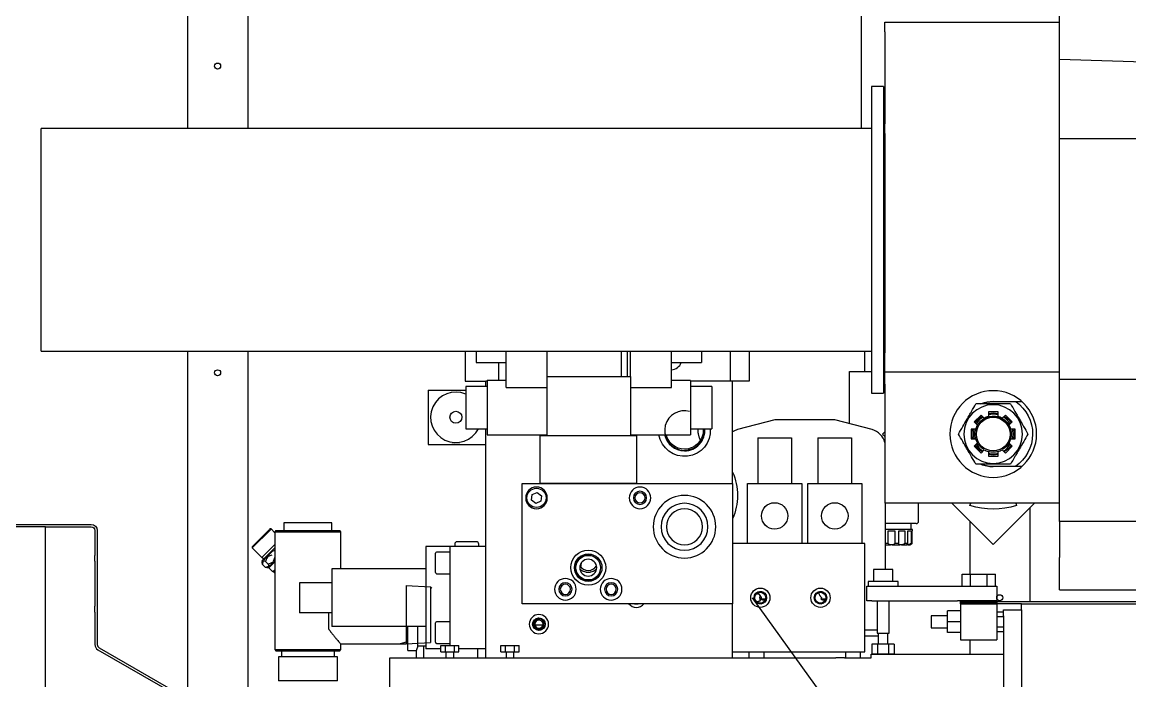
# Model space of a CAD drawing. Header units: millimetres. Extents: x 0 to 1189, y 0 to 841.
# Drawn here: x 129.9 to 191.3, y 525.6 to 562.1 of the extents above; entities that cross this region are included whole.
import ezdxf

# ---------------------------------------------------------------- set-up
doc = ezdxf.new("R2010")
doc.units = ezdxf.units.MM
doc.layers.add('1', color=7, linetype='CONTINUOUS', true_color=0xffffff)
doc.layers.add('2', color=7, linetype='CONTINUOUS', true_color=0xffffff)

msp = doc.modelspace()

# ---------------------------------------------------------------- linework, layer by layer
at = {"layer": '1', "color": 252, "linetype": 'Continuous'}
for p, q in [((142.443, 579.325), (142.443, 556.232)), ((139.11, 576), (139.11, 556.232)), ((176.443, 556.234), (176.443, 564.834)), ((139.11, 543.902), (139.11, 496.981)), ((142.443, 543.902), (142.443, 518.464)), ((185.777, 535.208), (185.777, 530.003)), ((182.443, 534.483), (182.443, 531.534)), ((182.443, 527.901), (182.443, 527.103))]:
    msp.add_line(p, q, dxfattribs=at)
for centre in [(140.777, 559.701), (140.777, 542.701), (184.11, 530.234)]:
    msp.add_circle(centre, 0.167, dxfattribs=at)
at = {"layer": '2', "color": 124, "linetype": 'Continuous'}
for p, q in [((187.411, 560.055), (187.411, 608.654)), ((196.746, 559.773), (187.411, 560.055)), ((187.411, 555.668), (187.411, 560.055)), ((196.328, 555.668), (187.411, 555.668)), ((187.411, 542.334), (187.411, 555.668)), ((196.328, 542.334), (187.411, 542.334)), ((187.411, 534.468), (187.411, 542.334)), ((197.129, 534.468), (187.411, 534.468)), ((187.411, 534.468), (187.411, 532.468)), ((187.411, 530.668), (187.411, 532.468)), ((187.411, 530.668), (219.744, 530.668))]:
    msp.add_line(p, q, dxfattribs=at)
at = {"layer": '2', "color": 252, "linetype": 'Continuous'}
for p, q in [((177.744, 562.134), (187.411, 562.134)), ((177.744, 561.601), (177.744, 562.134)), ((177.744, 561.601), (177.744, 556.493)), ((177.668, 558.568), (177.001, 558.568)), ((177.001, 558.568), (177.001, 541.568)), ((177.668, 558.568), (177.668, 541.568)), ((177.001, 556.234), (131.001, 556.234)), ((131.001, 543.901), (131.001, 556.234)), ((177.744, 555.959), (177.744, 556.493)), ((177.747, 555.731), (177.671, 555.731)), ((177.744, 555.959), (177.744, 543.801)), ((177.671, 544.404), (177.747, 544.404)), ((131.001, 543.901), (177.001, 543.901)), ((154.497, 543.901), (154.497, 542.234)), ((155.103, 543.901), (155.103, 543.268)), ((156.77, 541.886), (156.77, 543.901)), ((159.037, 542.501), (159.037, 543.901)), ((163.143, 542.501), (163.143, 543.901)), ((163.65, 542.501), (163.65, 543.901)), ((165.917, 541.886), (165.917, 543.901)), ((167.583, 543.901), (167.583, 543.268)), ((170.23, 543.901), (170.23, 542.234)), ((177.744, 542.734), (177.744, 543.801)), ((155.103, 543.268), (156.77, 543.268)), ((156.363, 542.268), (156.363, 543.268)), ((165.917, 543.268), (167.583, 543.268)), ((175.78, 542.764), (177.001, 542.764)), ((175.78, 539.885), (175.78, 542.764)), ((177.668, 542.764), (177.744, 542.764)), ((187.411, 542.734), (177.744, 542.734)), ((177.744, 542.068), (177.744, 542.734)), ((154.497, 542.234), (155.643, 542.234)), ((155.703, 541.934), (154.523, 541.934)), ((154.523, 541.934), (154.523, 540.768)), ((155.643, 541.934), (155.643, 542.234)), ((155.703, 542.234), (155.643, 542.234)), ((156.77, 542.268), (155.703, 542.268)), ((155.703, 542.268), (155.703, 540.768)), ((159.037, 542.501), (163.65, 542.501)), ((159.037, 540.909), (159.037, 542.501)), ((163.65, 542.501), (163.65, 540.909)), ((166.983, 542.268), (165.917, 542.268)), ((166.983, 542.268), (166.983, 539.268)), ((169.31, 542.234), (166.983, 542.234)), ((168.163, 541.934), (166.983, 541.934)), ((168.163, 541.934), (168.163, 539.601)), ((170.23, 542.234), (169.31, 542.234)), ((169.31, 536.567), (169.31, 542.234)), ((177.744, 542.068), (177.744, 535.468)), ((152.443, 541.734), (152.443, 538.734)), ((152.443, 541.734), (154.523, 541.734)), ((156.77, 541.886), (159.037, 541.886)), ((163.65, 541.886), (165.917, 541.886)), ((177.001, 541.568), (177.668, 541.568)), ((154.523, 540.768), (154.523, 539.601)), ((155.703, 540.768), (155.703, 539.268)), ((159.037, 540.626), (159.037, 540.909)), ((163.65, 540.909), (163.65, 540.626)), ((183.728, 541.101), (185.343, 541.101)), ((159.037, 539.234), (159.037, 540.626)), ((163.65, 540.626), (163.65, 539.234)), ((171.643, 540.101), (169.585, 539.549)), ((174.143, 540.101), (171.643, 540.101)), ((174.977, 540.101), (174.143, 540.101)), ((177.036, 539.549), (174.977, 540.101)), ((183.072, 540.36), (182.694, 539.982)), ((183.252, 540.18), (183.072, 540.36)), ((184.014, 540.529), (183.48, 540.529)), ((183.48, 540.529), (183.48, 540.275)), ((184.014, 540.275), (184.014, 540.529)), ((184.423, 540.36), (184.243, 540.18)), ((184.801, 539.982), (184.423, 540.36)), ((154.523, 539.601), (155.703, 539.601)), ((155.643, 526.901), (155.643, 539.601)), ((166.983, 539.601), (168.163, 539.601)), ((182.525, 539.574), (182.525, 539.04)), ((182.779, 539.574), (182.525, 539.574)), ((182.694, 539.982), (182.874, 539.802)), ((184.621, 539.802), (184.801, 539.982)), ((184.97, 539.574), (184.715, 539.574)), ((184.97, 539.04), (184.97, 539.574)), ((155.703, 539.268), (159.037, 539.268)), ((158.643, 539.234), (163.977, 539.234)), ((158.643, 536.568), (158.643, 539.234)), ((163.65, 539.268), (166.983, 539.268)), ((163.977, 539.234), (163.977, 536.568)), ((177.745, 539.433), (177.619, 539.307)), ((177.619, 539.307), (177.745, 539.181)), ((182.525, 539.04), (182.779, 539.04)), ((184.715, 539.04), (184.97, 539.04)), ((152.443, 538.734), (155.643, 538.734)), ((182.874, 538.811), (182.694, 538.631)), ((182.694, 538.631), (183.072, 538.253)), ((183.072, 538.253), (183.252, 538.433)), ((183.48, 538.339), (183.48, 538.084)), ((184.014, 538.084), (184.014, 538.339)), ((184.243, 538.433), (184.423, 538.253)), ((184.423, 538.253), (184.801, 538.631)), ((184.801, 538.631), (184.621, 538.811)), ((183.48, 538.084), (184.014, 538.084)), ((185.329, 537.501), (183.728, 537.501)), ((157.643, 529.901), (157.643, 536.568)), ((157.643, 536.568), (169.31, 536.568)), ((163.977, 536.568), (158.643, 536.568)), ((169.31, 536.568), (169.31, 529.901)), ((187.411, 535.468), (177.744, 535.468)), ((177.777, 531.801), (177.777, 535.468)), ((181.458, 535.468), (183.747, 533.179)), ((182.46, 535.344), (182.5, 535.468)), ((183.747, 533.179), (186.036, 535.468)), ((184.995, 535.468), (185.035, 535.344)), ((106.777, 534.301), (133.777, 534.301)), ((131.243, 534.168), (133.777, 534.168)), ((133.977, 533.968), (133.977, 532.581)), ((134.11, 533.968), (134.11, 532.581)), ((155.11, 533.334), (154.043, 533.334)), ((153.643, 533.068), (152.31, 533.068)), ((152.31, 533.068), (152.31, 527.401)), ((152.843, 531.634), (152.843, 532.701)), ((153.643, 532.768), (152.91, 532.768)), ((155.643, 533.068), (153.643, 533.068)), ((153.643, 533.068), (153.643, 527.588)), ((153.91, 533.201), (153.91, 533.068)), ((155.243, 533.068), (155.243, 533.201)), ((176.643, 533.234), (169.31, 533.234)), ((176.643, 527.234), (176.643, 533.234)), ((133.977, 532.252), (133.977, 532.581)), ((133.977, 532.252), (133.977, 529.763)), ((134.11, 532.581), (134.11, 532.252)), ((134.11, 532.252), (134.11, 529.763)), ((147.11, 531.834), (147.11, 528.634)), ((152.31, 531.834), (147.11, 531.834)), ((152.91, 531.568), (153.643, 531.568)), ((145.31, 531.068), (145.31, 529.401)), ((147.11, 531.068), (145.31, 531.068)), ((176.743, 530.068), (176.743, 530.868)), ((176.743, 530.868), (177.026, 530.868)), ((177.026, 530.868), (181.771, 530.868)), ((181.771, 530.868), (182.155, 530.868)), ((182.155, 530.868), (183.277, 530.868)), ((183.277, 530.868), (183.943, 530.868)), ((183.943, 530.868), (183.943, 530.068)), ((170.767, 530.424), (170.843, 530.348)), ((170.843, 530.274), (170.843, 530.348)), ((133.977, 529.435), (133.977, 529.763)), ((134.11, 529.763), (134.11, 529.435)), ((169.31, 529.901), (157.643, 529.901)), ((169.31, 526.901), (169.31, 529.901)), ((170.843, 530.056), (170.843, 530.195)), ((170.861, 530.168), (171.136, 530.168)), ((174.194, 530.168), (174.469, 530.168)), ((177.026, 530.068), (176.743, 530.068)), ((177.026, 530.068), (181.771, 530.068)), ((182.155, 530.068), (181.771, 530.068)), ((181.943, 530.068), (181.943, 529.968)), ((183.943, 530.068), (181.943, 530.068)), ((181.943, 530.068), (181.943, 530.034)), ((183.943, 530.068), (181.943, 530.068)), ((183.943, 530.068), (181.943, 530.068)), ((181.943, 530.001), (181.943, 530.068)), ((183.943, 530.068), (181.943, 530.068)), ((181.943, 530.068), (181.943, 529.934)), ((183.943, 530.034), (181.943, 530.034)), ((181.943, 530.001), (183.943, 530.001)), ((181.943, 529.901), (181.943, 530.001)), ((415.943, 530.001), (181.943, 530.001)), ((183.943, 529.968), (181.943, 529.968)), ((183.943, 529.934), (181.943, 529.934)), ((181.943, 529.901), (183.943, 529.901)), ((181.943, 529.901), (181.943, 527.901)), ((182.155, 530.068), (183.277, 530.068)), ((183.943, 530.068), (183.943, 529.968)), ((183.943, 530.068), (183.943, 530.034)), ((183.943, 530.001), (183.943, 530.068)), ((183.943, 530.068), (183.943, 529.934)), ((183.943, 529.901), (183.943, 527.901)), ((185.311, 529.901), (183.947, 529.901)), ((185.31, 529.722), (185.31, 529.901)), ((185.31, 529.901), (415.974, 529.901)), ((185.31, 529.568), (185.31, 529.722)), ((133.977, 529.435), (133.977, 527.634)), ((134.11, 529.435), (134.11, 527.634)), ((147.11, 529.401), (145.31, 529.401)), ((184.31, 529.433), (183.943, 529.433)), ((184.31, 529.568), (185.31, 529.568)), ((184.31, 529.234), (184.31, 529.568)), ((184.31, 529.234), (184.31, 515.168)), ((185.31, 529.568), (185.31, 529.234)), ((185.31, 529.234), (185.31, 515.168)), ((152.31, 528.634), (147.11, 528.634)), ((151.31, 527.301), (151.31, 528.634)), ((151.843, 528.634), (151.843, 527.493)), ((152.843, 527.768), (152.843, 528.834)), ((153.643, 528.901), (152.91, 528.901)), ((177.31, 528.434), (176.643, 528.434)), ((177.371, 528.101), (176.643, 528.101)), ((181.943, 527.901), (183.943, 527.901)), ((183.943, 528.368), (184.31, 528.368)), ((134.143, 527.346), (138.343, 524.921)), ((134.21, 527.461), (138.409, 525.036)), ((151.31, 527.301), (151.786, 527.301)), ((151.777, 527.326), (151.777, 526.901)), ((151.843, 527.568), (152.197, 527.568)), ((152.197, 526.901), (152.197, 527.568)), ((152.197, 527.568), (152.31, 527.568)), ((153.143, 527.401), (152.31, 527.401)), ((152.91, 527.701), (153.643, 527.701)), ((155.643, 527.401), (154.144, 527.401)), ((155.194, 526.901), (155.194, 527.401)), ((169.31, 527.234), (176.643, 527.234)), ((170.231, 526.901), (170.231, 527.234)), ((176.389, 526.901), (176.389, 527.234)), ((150.31, 525.101), (150.31, 526.901)), ((150.31, 526.901), (152.977, 526.901)), ((152.977, 526.901), (175.034, 526.901)), ((175.505, 526.901), (175.034, 526.901)), ((175.505, 526.901), (176.781, 526.901)), ((176.781, 526.901), (176.977, 526.901)), ((176.977, 526.901), (176.977, 527.101)), ((176.977, 527.101), (177.253, 527.101)), ((177.253, 527.101), (184.31, 527.101))]:
    msp.add_line(p, q, dxfattribs=at)
at = {"layer": '2', "color": 2, "linetype": 'Continuous'}
for p, q in [((163.477, 542.501), (163.477, 543.901)), ((169.197, 542.234), (169.197, 543.901))]:
    msp.add_line(p, q, dxfattribs=at)
at = {"layer": '2', "color": 30, "linetype": 'Continuous'}
for p, q in [((176.61, 543.901), (176.61, 542.764)), ((179.61, 534.477), (179.61, 535.468)), ((179.477, 534.344), (177.777, 534.344)), ((179.277, 534.01), (177.777, 534.01)), ((177.919, 533.239), (177.919, 533.944)), ((177.919, 533.944), (178.302, 533.944)), ((178.302, 533.944), (178.302, 533.239)), ((178.52, 533.239), (178.52, 533.944)), ((178.52, 533.944), (178.851, 533.944)), ((178.851, 533.944), (178.851, 533.239)), ((179.012, 533.239), (179.012, 533.944)), ((179.012, 533.944), (179.203, 533.944)), ((179.203, 533.944), (179.203, 533.239)), ((179.21, 534.01), (179.21, 534.344)), ((179.261, 533.239), (179.261, 533.944)), ((179.277, 533.944), (179.261, 533.944)), ((179.277, 533.944), (179.277, 534.01)), ((177.919, 533.239), (177.777, 533.239)), ((177.777, 533.164), (178.064, 533.164)), ((178.157, 533.164), (178.064, 533.164)), ((178.157, 533.164), (178.578, 533.164)), ((178.52, 533.239), (178.302, 533.239)), ((178.659, 533.164), (178.578, 533.164)), ((178.659, 533.164), (178.967, 533.164)), ((179.012, 533.239), (178.851, 533.239)), ((179.013, 533.164), (178.967, 533.164)), ((179.013, 533.164), (179.126, 533.164)), ((179.261, 533.239), (179.203, 533.239))]:
    msp.add_line(p, q, dxfattribs=at)
at = {"layer": '2', "color": 60, "linetype": 'Continuous'}
for p, q in [((170.703, 539.101), (172.57, 539.101)), ((170.703, 539.101), (170.703, 536.568)), ((172.57, 539.101), (172.57, 536.568)), ((174.037, 539.101), (175.903, 539.101)), ((174.037, 539.101), (174.037, 536.568)), ((175.903, 539.101), (175.903, 536.568)), ((170.137, 536.568), (173.137, 536.568)), ((170.137, 533.234), (170.137, 536.568)), ((173.137, 536.568), (173.137, 533.234)), ((173.47, 536.568), (176.47, 536.568)), ((173.47, 533.234), (173.47, 536.568)), ((176.47, 536.568), (176.47, 533.234)), ((158.159, 535.65), (158.199, 535.955)), ((158.199, 535.955), (158.484, 536.073)), ((158.484, 536.073), (158.728, 535.885)), ((158.728, 535.885), (158.687, 535.58)), ((158.403, 535.462), (158.159, 535.65)), ((158.687, 535.58), (158.403, 535.462)), ((143.654, 534.024), (142.693, 533.063)), ((142.693, 533), (143.715, 534.022)), ((143.675, 534.045), (143.654, 534.024)), ((143.738, 534.045), (143.675, 534.045)), ((143.715, 534.022), (143.738, 534.045)), ((143.943, 533.839), (143.738, 534.045)), ((144.443, 534.394), (144.443, 533.961)), ((144.955, 534.394), (144.443, 534.394)), ((147.11, 534.394), (144.955, 534.394)), ((147.11, 533.961), (147.11, 534.394)), ((142.693, 533.063), (142.693, 533)), ((142.693, 533), (143.223, 532.47)), ((143.943, 533.191), (143.223, 532.47)), ((143.943, 532.993), (143.231, 532.281)), ((143.234, 532.482), (143.333, 532.383)), ((143.333, 532.383), (143.257, 532.307)), ((143.431, 532.236), (143.573, 532.094)), ((143.943, 532.22), (143.618, 531.894)), ((143.262, 532.068), (143.405, 531.925)), ((143.618, 531.894), (143.844, 531.668)), ((143.943, 531.767), (143.844, 531.668)), ((177.11, 531.801), (177.11, 531.134)), ((177.439, 531.801), (177.11, 531.801)), ((178.177, 531.801), (177.439, 531.801)), ((178.177, 531.134), (178.177, 531.801)), ((182.02, 530.868), (182.02, 531.534)), ((182.02, 531.534), (182.481, 531.534)), ((182.481, 530.868), (182.481, 531.534)), ((182.481, 531.534), (183.405, 531.534)), ((183.405, 530.868), (183.405, 531.534)), ((183.405, 531.534), (183.867, 531.534)), ((183.867, 530.868), (183.867, 531.534)), ((176.81, 531.134), (176.81, 530.868)), ((177.549, 531.134), (176.81, 531.134)), ((178.477, 531.134), (177.549, 531.134)), ((178.477, 530.868), (178.477, 531.134)), ((177.31, 530.068), (177.31, 528.268)), ((177.977, 528.268), (177.977, 530.068)), ((181.223, 529.229), (180.31, 529.229)), ((180.31, 529.229), (180.31, 528.572)), ((181.943, 529.501), (181.223, 529.501)), ((181.223, 528.901), (181.223, 529.501)), ((184.31, 529.184), (183.943, 529.184)), ((180.31, 528.572), (181.223, 528.572)), ((181.943, 528.901), (181.223, 528.901)), ((181.223, 528.301), (181.223, 528.901)), ((183.943, 528.618), (184.31, 528.618)), ((177.31, 528.268), (177.977, 528.268)), ((177.371, 528.268), (177.371, 527.661)), ((177.915, 527.661), (177.915, 528.268)), ((181.943, 528.301), (181.223, 528.301)), ((153.143, 527.234), (153.143, 527.588)), ((153.143, 527.588), (153.393, 527.588)), ((153.143, 527.234), (153.393, 527.234)), ((153.393, 527.234), (153.393, 527.588)), ((153.393, 527.588), (153.894, 527.588)), ((153.393, 527.234), (153.894, 527.234)), ((153.428, 527.234), (153.428, 526.901)), ((153.859, 526.901), (153.859, 527.234)), ((153.894, 527.234), (153.894, 527.588)), ((153.894, 527.588), (154.144, 527.588)), ((153.894, 527.234), (154.144, 527.234)), ((154.144, 527.234), (154.144, 527.588)), ((156.476, 527.234), (156.476, 527.588)), ((156.476, 527.588), (156.726, 527.588)), ((156.476, 527.234), (156.726, 527.234)), ((156.726, 527.234), (156.726, 527.588)), ((156.726, 527.588), (157.227, 527.588)), ((156.726, 527.234), (157.227, 527.234)), ((156.761, 527.234), (156.761, 526.901)), ((157.192, 526.901), (157.192, 527.234)), ((157.227, 527.234), (157.227, 527.588)), ((157.227, 527.588), (157.477, 527.588)), ((157.227, 527.234), (157.477, 527.234)), ((157.477, 527.234), (157.477, 527.588)), ((171.043, 527.234), (171.043, 526.901)), ((175.577, 526.901), (175.577, 527.234)), ((177.335, 527.661), (177.028, 527.661)), ((177.028, 527.661), (177.028, 527.101)), ((177.951, 527.661), (177.335, 527.661)), ((177.335, 527.661), (177.335, 527.101)), ((178.259, 527.661), (177.951, 527.661)), ((177.951, 527.661), (177.951, 527.101)), ((178.259, 527.661), (178.259, 527.101)), ((144.143, 526.961), (144.143, 525.628)), ((147.41, 526.961), (144.143, 526.961)), ((147.41, 525.628), (147.41, 526.961)), ((177.335, 527.101), (177.028, 527.101)), ((177.951, 527.101), (177.335, 527.101)), ((178.259, 527.101), (177.951, 527.101)), ((147.41, 525.628), (144.143, 525.628))]:
    msp.add_line(p, q, dxfattribs=at)
at = {"layer": '2', "color": 11, "linetype": 'Continuous'}
for p, q in [((131.243, 534.168), (104.577, 534.168)), ((131.243, 493.469), (131.243, 534.168))]:
    msp.add_line(p, q, dxfattribs=at)
at = {"layer": '2', "color": 163, "linetype": 'Continuous'}
for p, q in [((144.01, 533.961), (143.943, 533.894)), ((144.01, 533.961), (147.543, 533.961)), ((147.61, 533.894), (147.543, 533.961)), ((143.943, 533.894), (143.943, 527.361)), ((143.943, 533.894), (147.61, 533.894)), ((147.61, 531.834), (147.61, 533.894)), ((151.217, 530.904), (152.577, 530.833)), ((151.217, 530.904), (151.217, 527.684)), ((152.577, 530.833), (152.643, 530.766)), ((152.577, 530.833), (152.577, 527.755)), ((146.91, 529.401), (146.91, 528.525)), ((146.91, 529.401), (146.91, 528.51)), ((143.943, 527.361), (144.01, 527.294)), ((143.943, 527.361), (147.61, 527.361)), ((144.01, 527.294), (147.543, 527.294)), ((144.31, 527.294), (144.31, 526.961)), ((147.243, 526.961), (147.243, 527.294)), ((147.543, 527.294), (147.61, 527.361)), ((147.608, 527.684), (151.217, 527.684)), ((147.61, 527.361), (147.61, 527.674)), ((151.217, 527.778), (150.891, 527.684)), ((151.31, 527.783), (151.217, 527.778)), ((151.217, 527.684), (152.577, 527.755))]:
    msp.add_line(p, q, dxfattribs=at)
at = {"layer": '2', "color": 51, "linetype": 'Continuous'}
msp.add_line((176.212, 522.173), (170.405, 530.224), dxfattribs=at)
at = {"layer": '2', "color": 252, "linetype": 'Continuous', "extrusion": (0, 0, -1)}
for centre, radius in [((-183.747, 539.307), 2.401), ((-183.747, 539.307), 1.625), ((-158.443, 535.768), 0.6), ((-164.177, 535.768), 0.6), ((-164.177, 535.768), 0.367), ((-164.177, 535.768), 0.283), ((-166.643, 534.168), 1.733), ((-166.643, 534.168), 1.3), ((-166.643, 534.168), 1), ((-161.31, 531.901), 0.467), ((-160.043, 530.701), 0.6), ((-160.043, 530.701), 0.367), ((-160.043, 530.701), 0.283), ((-162.577, 530.701), 0.6), ((-162.577, 530.701), 0.367), ((-162.577, 530.701), 0.283), ((-158.577, 528.768), 0.533), ((-158.577, 528.768), 0.3), ((-158.577, 528.768), 0.227)]:
    msp.add_circle(centre, radius, dxfattribs=at)
at = {"layer": '2', "color": 252, "linetype": 'Continuous'}
for centre, radius in [((153.977, 540.234), 0.333), ((183.747, 539.301), 0.933), ((161.31, 531.901), 0.967), ((161.31, 531.901), 0.759), ((161.31, 531.901), 0.683), ((170.843, 530.234), 0.533), ((170.843, 530.234), 0.347), ((170.843, 530.234), 0.3), ((174.177, 530.234), 0.533), ((174.177, 530.234), 0.347), ((174.177, 530.234), 0.3), ((158.577, 528.768), 0.347)]:
    msp.add_circle(centre, radius, dxfattribs=at)
at = {"layer": '2', "color": 60, "linetype": 'Continuous'}
for centre, radius in [((158.443, 535.768), 0.533), ((171.637, 534.768), 0.733), ((174.97, 534.768), 0.733)]:
    msp.add_circle(centre, radius, dxfattribs=at)
at = {"layer": '2', "color": 2, "linetype": 'Continuous'}
msp.add_arc((165.877, 543.501), 0.633, 273.61684, 338.37748, dxfattribs=at)
at = {"layer": '2', "color": 252, "linetype": 'Continuous'}
for centre, radius, start, end in [((153.977, 540.234), 1.4, 67.01062, 333.10127), ((183.746, 539.301), 1.8, 90, 111.68155), ((166.643, 539.501), 1.1, 75, 345), ((183.747, 539.307), 1.1, 120.78, 149.06252), ((183.747, 539.307), 1.004, 105.43575, 119.56425), ((183.747, 539.307), 1.1, 75.74625, 104.33813), ((183.747, 539.307), 1.004, 60.43575, 74.56425), ((183.747, 539.307), 1.1, 30.72374, 59.05688), ((166.643, 539.501), 1.125, 270, 5.09624), ((169.843, 538.583), 1, 105, 122.23125), ((176.777, 538.583), 1, 14.58401, 75), ((183.747, 539.307), 1.1, 165.80251, 194.06248), ((183.747, 539.307), 1.004, 150.43575, 164.56425), ((183.747, 539.307), 1.004, 15.43575, 29.56425), ((183.747, 539.307), 1.1, 0, 14.2931), ((166.643, 539.501), 1.125, 191.97561, 270), ((183.747, 539.307), 1.004, 195.43575, 209.56425), ((183.747, 539.307), 1.004, 330.43575, 344.56425), ((183.747, 539.307), 1.1, 345.85311, 0), ((183.747, 539.307), 1.1, 210.83064, 239.3719), ((183.747, 539.307), 1.004, 240.43575, 254.56425), ((183.747, 539.307), 1.1, 255.85877, 284.05688), ((183.747, 539.307), 1.004, 285.43575, 299.56425), ((183.747, 539.307), 1.1, 300.87565, 329.36063), ((183.746, 539.301), 1.8, 247.30594, 270), ((154.043, 533.201), 0.133, 90, 180), ((155.11, 533.201), 0.133, 0, 90), ((152.91, 532.701), 0.0667, 90, 180), ((161.31, 531.901), 0.733, 75, 345), ((152.91, 531.634), 0.0667, 180, 270), ((161.31, 532.301), 0.55, 213.79502, 326.20507), ((170.843, 530.234), 0.333, 75, 345), ((174.177, 530.234), 0.333, 75, 345), ((163.977, 530.234), 0.533, 218.68314, 270), ((163.977, 530.234), 0.347, 253.6818, 270), ((163.977, 530.234), 0.347, 270, 286.3182), ((163.977, 530.234), 0.533, 270, 321.31686), ((158.577, 528.768), 0.333, 75, 345), ((158.577, 528.768), 0.267, 75, 345), ((152.91, 528.834), 0.0667, 90, 180), ((134.31, 527.634), 0.333, 180, 240), ((134.31, 527.634), 0.2, 180, 240), ((152.91, 527.768), 0.0667, 180, 270)]:
    msp.add_arc(centre, radius, start, end, dxfattribs=at)
at = {"layer": '2', "color": 252, "linetype": 'Continuous', "extrusion": (0, 0, -1)}
for centre, radius, start, end in [((-183.728, 539.301), 1.8, 68.31845, 90), ((-183.747, 539.307), 2.183, 124.74562, 235.80562), ((-183.747, 539.301), 1, 301.04436, 238.96687), ((-183.747, 539.307), 1.167, 31.76438, 58.24126), ((-183.747, 539.307), 0.999, 13.92187, 180), ((-183.747, 539.307), 1.167, 76.7644, 103.24128), ((-183.747, 539.307), 1.167, 121.76436, 148.24125), ((-166.643, 539.501), 1.433, 175.99499, 350.63437), ((-166.643, 539.501), 1.033, 174.44251, 270), ((-183.747, 539.307), 1.167, 346.75877, 13.24125), ((-183.747, 539.307), 1.167, 166.76438, 180), ((-166.643, 539.501), 1.033, 270, 346.95002), ((-183.747, 539.307), 1.167, 180, 193.23562), ((-153.977, 540.218), 1.5, 261.45092, 278.54908), ((-183.747, 539.307), 1.167, 301.75875, 328.23563), ((-183.747, 539.301), 1, 270, 285.50811), ((-183.747, 539.301), 1, 254.49189, 270), ((-183.747, 539.307), 1.167, 211.75876, 238.23565), ((-183.728, 539.301), 1.8, 270, 292.69406), ((-183.747, 539.307), 1.167, 256.75873, 283.23562), ((-183.747, 539.307), 4.167, 252, 288), ((-133.777, 533.968), 0.333, 90, 180), ((-133.777, 533.968), 0.2, 90, 180)]:
    msp.add_arc(centre, radius, start, end, dxfattribs=at)
at = {"layer": '2', "color": 203, "linetype": 'Continuous', "extrusion": (0, 0, -1)}
msp.add_arc((-166.31, 535.901), 3.267, 156.68438, 203.31001, dxfattribs=at)
at = {"layer": '2', "color": 30, "linetype": 'Continuous'}
msp.add_arc((179.477, 534.477), 0.133, 270, 0, dxfattribs=at)
at = {"layer": '2', "color": 60, "linetype": 'Continuous'}
msp.add_arc((143.927, 531.681), 0.0493, 135, 289.92392, dxfattribs=at)
at = {"layer": '2', "color": 252, "linetype": 'Continuous'}
for points, knots in [([(181.823, 539.307), (181.901, 539.443), (181.98, 539.58), (182.14, 539.857), (182.221, 539.997), (182.323, 540.174), (182.344, 540.21), (182.385, 540.281), (182.405, 540.316), (182.466, 540.421), (182.507, 540.491), (182.627, 540.7), (182.706, 540.837), (182.785, 540.974)], [0, 0, 0, 0, 0.25, 0.25, 0.5, 0.5, 0.5625, 0.5625, 0.625, 0.625, 0.75, 0.75, 1, 1, 1, 1]), ([(184.709, 540.974), (184.631, 540.974), (184.552, 540.974), (184.392, 540.974), (184.312, 540.974), (184.071, 540.974), (183.909, 540.974), (183.666, 540.974), (183.584, 540.974), (183.42, 540.974), (183.339, 540.974), (183.098, 540.974), (182.94, 540.974), (182.785, 540.974)], [0, 0, 0, 0, 0.125, 0.125, 0.25, 0.25, 0.5, 0.5, 0.625, 0.625, 0.75, 0.75, 1, 1, 1, 1]), ([(184.709, 540.974), (184.788, 540.837), (184.867, 540.7), (185.027, 540.423), (185.108, 540.283), (185.21, 540.106), (185.231, 540.071), (185.272, 540), (185.292, 539.965), (185.353, 539.859), (185.393, 539.789), (185.514, 539.58), (185.593, 539.443), (185.672, 539.307)], [0, 0, 0, 0, 0.25, 0.25, 0.5, 0.5, 0.5625, 0.5625, 0.625, 0.625, 0.75, 0.75, 1, 1, 1, 1]), ([(167.521, 538.968), (167.515, 538.982), (167.509, 538.997), (167.483, 539.059), (167.465, 539.109), (167.441, 539.189), (167.434, 539.216), (167.422, 539.271), (167.416, 539.299), (167.407, 539.355), (167.404, 539.384), (167.399, 539.442), (167.398, 539.471), (167.398, 539.534), (167.399, 539.568), (167.403, 539.602)], [0, 0, 0, 0, 0.078739, 0.078739, 0.335215, 0.335215, 0.463453, 0.463453, 0.591691, 0.591691, 0.719928, 0.719928, 0.848166, 0.848166, 1, 1, 1, 1]), ([(182.785, 537.64), (182.706, 537.776), (182.627, 537.913), (182.467, 538.19), (182.386, 538.33), (182.284, 538.507), (182.264, 538.543), (182.223, 538.614), (182.202, 538.649), (182.141, 538.755), (182.101, 538.825), (181.981, 539.033), (181.901, 539.171), (181.823, 539.307)], [0, 0, 0, 0, 0.25, 0.25, 0.5, 0.5, 0.5625, 0.5625, 0.625, 0.625, 0.75, 0.75, 1, 1, 1, 1]), ([(185.672, 539.307), (185.593, 539.171), (185.514, 539.034), (185.354, 538.757), (185.273, 538.617), (185.171, 538.44), (185.15, 538.404), (185.109, 538.333), (185.089, 538.298), (185.028, 538.192), (184.988, 538.122), (184.867, 537.914), (184.788, 537.776), (184.709, 537.64)], [0, 0, 0, 0, 0.25, 0.25, 0.5, 0.5, 0.5625, 0.5625, 0.625, 0.625, 0.75, 0.75, 1, 1, 1, 1]), ([(184.709, 537.64), (184.631, 537.64), (184.552, 537.64), (184.392, 537.64), (184.312, 537.64), (184.071, 537.64), (183.909, 537.64), (183.666, 537.64), (183.584, 537.64), (183.42, 537.64), (183.339, 537.64), (183.098, 537.64), (182.94, 537.64), (182.785, 537.64)], [0, 0, 0, 0, 0.125, 0.125, 0.25, 0.25, 0.5, 0.5, 0.625, 0.625, 0.75, 0.75, 1, 1, 1, 1]), ([(160.917, 532.135), (160.916, 532.13), (160.915, 532.124), (160.91, 532.089), (160.906, 532.06), (160.897, 532.003), (160.893, 531.975), (160.889, 531.946)], [0, 0, 0, 0, 0.087591, 0.087591, 0.543796, 0.543796, 1, 1, 1, 1]), ([(161.769, 531.818), (161.739, 531.789), (161.707, 531.764), (161.655, 531.73), (161.637, 531.72), (161.61, 531.705), (161.6, 531.701), (161.581, 531.692), (161.572, 531.688), (161.523, 531.668), (161.482, 531.655), (161.43, 531.645), (161.419, 531.643), (161.397, 531.64), (161.387, 531.639), (161.354, 531.635), (161.332, 531.634), (161.289, 531.634), (161.267, 531.635), (161.235, 531.638), (161.224, 531.64), (161.203, 531.643), (161.192, 531.645), (161.139, 531.655), (161.098, 531.667), (161.049, 531.687), (161.04, 531.691), (161.021, 531.7), (161.011, 531.705), (160.983, 531.719), (160.966, 531.73), (160.931, 531.752), (160.914, 531.764), (160.882, 531.79), (160.866, 531.803), (160.851, 531.818)], [0, 0, 0, 0, 0.125, 0.125, 0.1875, 0.1875, 0.21875, 0.21875, 0.25, 0.25, 0.375, 0.375, 0.40625, 0.40625, 0.4375, 0.4375, 0.5, 0.5, 0.5625, 0.5625, 0.59375, 0.59375, 0.625, 0.625, 0.75, 0.75, 0.78125, 0.78125, 0.8125, 0.8125, 0.875, 0.875, 0.9375, 0.9375, 1, 1, 1, 1]), ([(170.767, 530.424), (170.745, 530.429), (170.723, 530.434), (170.679, 530.444), (170.658, 530.448), (170.636, 530.451)], [0, 0, 0, 0, 0.5, 0.5, 1, 1, 1, 1]), ([(170.843, 530.195), (170.839, 530.195), (170.834, 530.196), (170.825, 530.201), (170.822, 530.204), (170.813, 530.215), (170.81, 530.225), (170.81, 530.244), (170.813, 530.253), (170.822, 530.265), (170.825, 530.268), (170.834, 530.272), (170.839, 530.274), (170.843, 530.274)], [0, 0, 0, 0, 0.125, 0.125, 0.25, 0.25, 0.5, 0.5, 0.75, 0.75, 0.875, 0.875, 1, 1, 1, 1]), ([(170.851, 530.311), (170.86, 530.302), (170.869, 530.292), (170.885, 530.269), (170.891, 530.256), (170.894, 530.228), (170.891, 530.214), (170.882, 530.195), (170.878, 530.189), (170.87, 530.178), (170.866, 530.172), (170.861, 530.168)], [0, 0, 0, 0, 0.25, 0.25, 0.5, 0.5, 0.75, 0.75, 0.875, 0.875, 1, 1, 1, 1]), ([(174.073, 530.516), (174.079, 530.485), (174.087, 530.455), (174.106, 530.411), (174.113, 530.397), (174.13, 530.37), (174.139, 530.357), (174.161, 530.333), (174.173, 530.322), (174.198, 530.297), (174.21, 530.284), (174.222, 530.259), (174.225, 530.25), (174.226, 530.231), (174.225, 530.222), (174.22, 530.204), (174.216, 530.196), (174.206, 530.181), (174.2, 530.174), (174.194, 530.168)], [0, 0, 0, 0, 0.25, 0.25, 0.375, 0.375, 0.5, 0.5, 0.625, 0.625, 0.75, 0.75, 0.8125, 0.8125, 0.875, 0.875, 0.9375, 0.9375, 1, 1, 1, 1]), ([(170.636, 530.018), (170.669, 530.023), (170.703, 530.029), (170.754, 530.041), (170.771, 530.046), (170.806, 530.053), (170.825, 530.056), (170.843, 530.056)], [0, 0, 0, 0, 0.5, 0.5, 0.75, 0.75, 1, 1, 1, 1]), ([(170.843, 530.056), (170.849, 530.079), (170.852, 530.102), (170.853, 530.137), (170.852, 530.148), (170.849, 530.172), (170.846, 530.183), (170.843, 530.195)], [0, 0, 0, 0, 0.5, 0.5, 0.75, 0.75, 1, 1, 1, 1]), ([(170.861, 530.168), (170.872, 530.162), (170.883, 530.156), (170.903, 530.146), (170.914, 530.14), (170.946, 530.126), (170.967, 530.117), (171.002, 530.112), (171.014, 530.111), (171.038, 530.113), (171.049, 530.115), (171.072, 530.12), (171.084, 530.124), (171.107, 530.133), (171.118, 530.137), (171.129, 530.142)], [0, 0, 0, 0, 0.125, 0.125, 0.25, 0.25, 0.5, 0.5, 0.625, 0.625, 0.75, 0.75, 0.875, 0.875, 1, 1, 1, 1]), ([(174.194, 530.168), (174.205, 530.162), (174.216, 530.156), (174.237, 530.146), (174.247, 530.14), (174.279, 530.126), (174.3, 530.117), (174.335, 530.112), (174.347, 530.111), (174.371, 530.113), (174.383, 530.115), (174.406, 530.12), (174.417, 530.124), (174.44, 530.133), (174.451, 530.137), (174.462, 530.142)], [0, 0, 0, 0, 0.125, 0.125, 0.25, 0.25, 0.5, 0.5, 0.625, 0.625, 0.75, 0.75, 0.875, 0.875, 1, 1, 1, 1]), ([(158.353, 528.734), (158.389, 528.734), (158.426, 528.734), (158.481, 528.736), (158.5, 528.736), (158.528, 528.737), (158.537, 528.738), (158.552, 528.738), (158.557, 528.738), (158.567, 528.738), (158.572, 528.738), (158.583, 528.738), (158.588, 528.738), (158.598, 528.738), (158.603, 528.738), (158.618, 528.738), (158.627, 528.737), (158.655, 528.736), (158.673, 528.736), (158.728, 528.734), (158.764, 528.734), (158.801, 528.734)], [0, 0, 0, 0, 0.25, 0.25, 0.375, 0.375, 0.4375, 0.4375, 0.46875, 0.46875, 0.5, 0.5, 0.53125, 0.53125, 0.5625, 0.5625, 0.625, 0.625, 0.75, 0.75, 1, 1, 1, 1]), ([(151.843, 527.493), (151.823, 527.431), (151.806, 527.383), (151.791, 527.342), (151.789, 527.335), (151.784, 527.322), (151.783, 527.317), (151.778, 527.305), (151.777, 527.301), (151.777, 527.301), (151.777, 527.301), (151.777, 527.301)], [0, 0, 0, 0, 0.49887, 0.49887, 0.623587, 0.623587, 0.748304, 0.748304, 0.997739, 0.997739, 1, 1, 1, 1])]:
    msp.add_open_spline(points, degree=3, knots=knots, dxfattribs=at)
at = {"layer": '2', "color": 60, "linetype": 'Continuous'}
for points, knots in [([(143.939, 532.864), (143.923, 532.856), (143.908, 532.848), (143.855, 532.82), (143.818, 532.797), (143.766, 532.758), (143.749, 532.745), (143.716, 532.717), (143.699, 532.702), (143.622, 532.625), (143.572, 532.554), (143.51, 532.44), (143.491, 532.4), (143.458, 532.319), (143.444, 532.278), (143.431, 532.236)], [0, 0, 0, 0, 0.062609, 0.062609, 0.218841, 0.218841, 0.296957, 0.296957, 0.375073, 0.375073, 0.687536, 0.687536, 0.843768, 0.843768, 1, 1, 1, 1]), ([(143.431, 532.236), (143.389, 532.252), (143.351, 532.263), (143.304, 532.268), (143.29, 532.268), (143.266, 532.263), (143.256, 532.258), (143.234, 532.236), (143.229, 532.212), (143.236, 532.148), (143.247, 532.11), (143.262, 532.068)], [0, 0, 0, 0, 0.25, 0.25, 0.375, 0.375, 0.5, 0.5, 0.75, 0.75, 1, 1, 1, 1]), ([(143.262, 532.068), (143.275, 532.138), (143.294, 532.206), (143.334, 532.298), (143.35, 532.328), (143.386, 532.383), (143.407, 532.41), (143.477, 532.48), (143.533, 532.516), (143.659, 532.571), (143.727, 532.59), (143.798, 532.603)], [0, 0, 0, 0, 0.25, 0.25, 0.375, 0.375, 0.5, 0.5, 0.75, 0.75, 1, 1, 1, 1]), ([(143.405, 531.925), (143.475, 531.939), (143.542, 531.957), (143.635, 531.997), (143.665, 532.013), (143.72, 532.049), (143.746, 532.07), (143.817, 532.14), (143.853, 532.196), (143.908, 532.322), (143.927, 532.39), (143.94, 532.461)], [0, 0, 0, 0, 0.25, 0.25, 0.375, 0.375, 0.5, 0.5, 0.75, 0.75, 1, 1, 1, 1]), ([(143.573, 532.094), (143.589, 532.052), (143.6, 532.014), (143.605, 531.967), (143.605, 531.953), (143.6, 531.929), (143.595, 531.919), (143.573, 531.897), (143.549, 531.892), (143.485, 531.899), (143.447, 531.91), (143.405, 531.925)], [0, 0, 0, 0, 0.25, 0.25, 0.375, 0.375, 0.5, 0.5, 0.75, 0.75, 1, 1, 1, 1]), ([(143.952, 532.284), (143.909, 532.25), (143.863, 532.22), (143.777, 532.173), (143.736, 532.154), (143.656, 532.121), (143.615, 532.107), (143.573, 532.094)], [0, 0, 0, 0, 0.388286, 0.388286, 0.694143, 0.694143, 1, 1, 1, 1])]:
    msp.add_open_spline(points, degree=3, knots=knots, dxfattribs=at)
at = {"layer": '2', "color": 30, "linetype": 'Continuous'}
for points, knots in [([(178.064, 533.164), (178.046, 533.166), (178.029, 533.17), (178.006, 533.177), (177.998, 533.18), (177.984, 533.186), (177.978, 533.189), (177.959, 533.199), (177.949, 533.207), (177.931, 533.222), (177.924, 533.23), (177.919, 533.239)], [0, 0, 0, 0, 0.25, 0.25, 0.375, 0.375, 0.5, 0.5, 0.75, 0.75, 1, 1, 1, 1]), ([(178.302, 533.239), (178.297, 533.23), (178.29, 533.222), (178.272, 533.207), (178.262, 533.199), (178.237, 533.186), (178.223, 533.18), (178.192, 533.17), (178.175, 533.166), (178.157, 533.164)], [0, 0, 0, 0, 0.25, 0.25, 0.5, 0.5, 0.75, 0.75, 1, 1, 1, 1]), ([(178.578, 533.164), (178.564, 533.166), (178.553, 533.17), (178.539, 533.177), (178.535, 533.18), (178.528, 533.186), (178.526, 533.189), (178.519, 533.199), (178.516, 533.207), (178.515, 533.222), (178.517, 533.23), (178.52, 533.239)], [0, 0, 0, 0, 0.25, 0.25, 0.375, 0.375, 0.5, 0.5, 0.75, 0.75, 1, 1, 1, 1]), ([(178.851, 533.239), (178.839, 533.23), (178.826, 533.222), (178.797, 533.207), (178.78, 533.199), (178.747, 533.186), (178.73, 533.18), (178.694, 533.17), (178.677, 533.166), (178.659, 533.164)], [0, 0, 0, 0, 0.25, 0.25, 0.5, 0.5, 0.75, 0.75, 1, 1, 1, 1]), ([(178.967, 533.164), (178.961, 533.166), (178.959, 533.17), (178.958, 533.177), (178.959, 533.18), (178.961, 533.186), (178.962, 533.189), (178.968, 533.199), (178.975, 533.207), (178.991, 533.222), (179, 533.23), (179.012, 533.239)], [0, 0, 0, 0, 0.25, 0.25, 0.375, 0.375, 0.5, 0.5, 0.75, 0.75, 1, 1, 1, 1]), ([(179.203, 533.239), (179.186, 533.23), (179.17, 533.222), (179.137, 533.207), (179.12, 533.199), (179.087, 533.186), (179.071, 533.18), (179.04, 533.17), (179.026, 533.166), (179.013, 533.164)], [0, 0, 0, 0, 0.25, 0.25, 0.5, 0.5, 0.75, 0.75, 1, 1, 1, 1]), ([(179.126, 533.164), (179.13, 533.166), (179.137, 533.17), (179.15, 533.177), (179.155, 533.18), (179.165, 533.186), (179.171, 533.189), (179.183, 533.196), (179.189, 533.2), (179.202, 533.207), (179.209, 533.211), (179.223, 533.218), (179.231, 533.222), (179.246, 533.23), (179.253, 533.234), (179.261, 533.239)], [0, 0, 0, 0, 0.25, 0.25, 0.375, 0.375, 0.5, 0.5, 0.625, 0.625, 0.75, 0.75, 0.875, 0.875, 1, 1, 1, 1])]:
    msp.add_open_spline(points, degree=3, knots=knots, dxfattribs=at)
at = {"layer": '2', "color": 252, "linetype": 'Continuous'}
for points in [[(170.74, 530.516), (170.746, 530.484), (170.754, 530.453), (170.767, 530.424)], [(170.843, 530.348), (170.846, 530.336), (170.849, 530.324), (170.851, 530.311)], [(170.843, 530.274), (170.846, 530.286), (170.849, 530.299), (170.851, 530.311)]]:
    msp.add_open_spline(points, degree=3, dxfattribs=at)
at = {"layer": '2', "color": 163, "linetype": 'Continuous'}
msp.add_open_spline([(146.91, 528.525), (146.951, 528.464), (146.993, 528.406), (147.076, 528.295), (147.118, 528.243), (147.198, 528.142), (147.237, 528.094), (147.313, 528.003), (147.35, 527.959), (147.417, 527.88), (147.448, 527.845), (147.49, 527.797), (147.503, 527.782), (147.527, 527.755), (147.538, 527.742), (147.568, 527.708), (147.583, 527.691), (147.599, 527.673), (147.603, 527.669), (147.609, 527.662), (147.61, 527.661), (147.61, 527.661), (147.61, 527.661), (147.61, 527.661)], degree=3, knots=[0, 0, 0, 0, 0.124828, 0.124828, 0.249656, 0.249656, 0.374483, 0.374483, 0.499311, 0.499311, 0.624139, 0.624139, 0.686553, 0.686553, 0.748967, 0.748967, 0.873795, 0.873795, 0.936209, 0.936209, 0.998623, 0.998623, 1, 1, 1, 1], dxfattribs=at)

doc.saveas('drawing.dxf')
